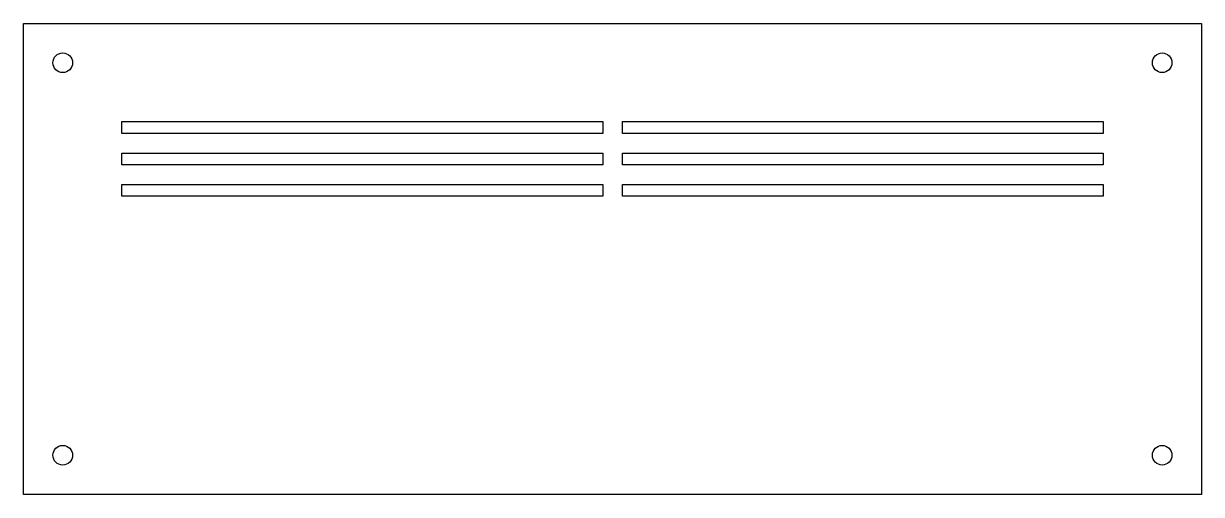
# Model space of a CAD drawing. Extents: x 0.3 to 12.2, y 41.8 to 46.5.
import ezdxf

# ---------------------------------------------------------------- set-up
doc = ezdxf.new("R2010")
doc.units = 0
doc.header["$MEASUREMENT"] = 0
doc.layers.add('VISIBLE', color=7, linetype='CONTINUOUS')

msp = doc.modelspace()

# ---------------------------------------------------------------- linework, layer by layer
at = {"layer": 'VISIBLE'}
for p, q in [((0.347, 46.511), (12.158, 46.511)), ((0.347, 41.786), (0.347, 46.511)), ((12.158, 46.511), (12.158, 41.786)), ((1.331, 45.527), (6.154, 45.527)), ((1.331, 45.408), (1.331, 45.527)), ((6.154, 45.527), (6.154, 45.408)), ((6.351, 45.408), (6.351, 45.527)), ((6.351, 45.527), (11.173, 45.527)), ((11.173, 45.527), (11.173, 45.408)), ((6.154, 45.408), (1.331, 45.408)), ((11.173, 45.408), (6.351, 45.408)), ((1.331, 45.212), (6.154, 45.212)), ((1.331, 45.093), (1.331, 45.212)), ((6.154, 45.212), (6.154, 45.093)), ((6.351, 45.093), (6.351, 45.212)), ((6.351, 45.212), (11.173, 45.212)), ((11.173, 45.212), (11.173, 45.093)), ((6.154, 45.093), (1.331, 45.093)), ((11.173, 45.093), (6.351, 45.093)), ((1.331, 44.778), (1.331, 44.897)), ((1.331, 44.897), (6.154, 44.897)), ((6.154, 44.897), (6.154, 44.778)), ((6.351, 44.897), (11.173, 44.897)), ((6.351, 44.778), (6.351, 44.897)), ((11.173, 44.897), (11.173, 44.778)), ((6.154, 44.778), (1.331, 44.778)), ((11.173, 44.778), (6.351, 44.778)), ((12.158, 41.786), (0.347, 41.786))]:
    msp.add_line(p, q, dxfattribs=at)
for centre in [(0.74, 46.117), (11.764, 46.117), (0.74, 42.18), (11.764, 42.18)]:
    msp.add_circle(centre, 0.0984, dxfattribs=at)

doc.saveas('drawing.dxf')
